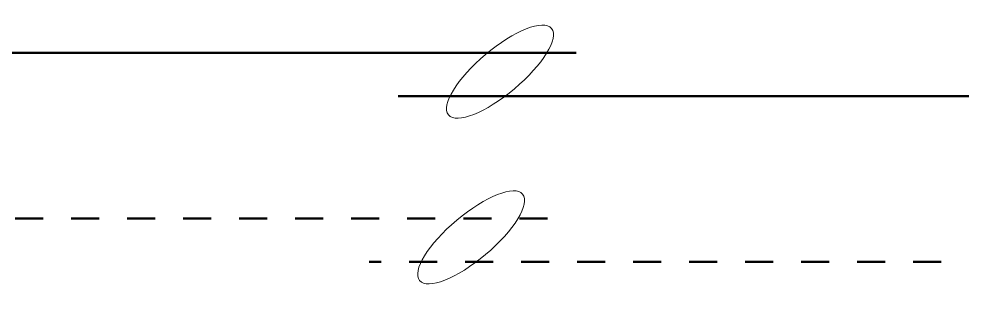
# Model space of a CAD drawing. Header units: metres. Extents: x -1150 to -1098, y 3 to 550.
# Drawn here: x -1119.255 to -1115.887, y 527.493 to 528.46 of the extents above; entities that cross this region are included whole.
import ezdxf

# ---------------------------------------------------------------- set-up
doc = ezdxf.new("R2010")
doc.units = ezdxf.units.M
doc.linetypes.add('JacobsDash', pattern=[0.0045, 0.003, -0.0015])
doc.layers.add('A-DETL', color=7, linetype='Continuous', lineweight=13)
doc.layers.add('A-DETL-GENF', color=7, linetype='Continuous', lineweight=9)

# ---------------------------------------------------------------- blocks, each defined once
blk = doc.blocks.new('CS_DET_Rebar Combined - Multiple Bar-6528352-DRG-2873131 - DECK REINFORCEMENT PLAN')
at = {"layer": 'A-DETL-GENF', "lineweight": 50}
blk.add_line((0, 0), (12.1803, 0), dxfattribs=at)
blk = doc.blocks.new('CS_DET_Rebar Combined - Multiple Bar-6528595-DRG-2873131 - DECK REINFORCEMENT PLAN')
at = {"layer": 'A-DETL-GENF', "lineweight": 50}
blk.add_line((0, 0), (9.6423, 0), dxfattribs=at)
blk = doc.blocks.new('CS_DET_Rebar Combined - Multiple Bar-6528697-DRG-2873131 - DECK REINFORCEMENT PLAN')
at = {"layer": 'A-DETL-GENF', "linetype": 'JacobsDash', "lineweight": 50}
blk.add_line((12.1803, 0), (0, 0), dxfattribs=at)
blk = doc.blocks.new('CS_DET_Rebar Combined - Multiple Bar-6528699-DRG-2873131 - DECK REINFORCEMENT PLAN')
at = {"layer": 'A-DETL-GENF', "linetype": 'JacobsDash', "lineweight": 50}
blk.add_line((9.6423, 0), (0, 0), dxfattribs=at)

msp = doc.modelspace()

# ---------------------------------------------------------------- linework, layer by layer
at = {"layer": 'A-DETL'}
for centre in [(-1117.537, 528.2723), (-1117.64, 527.6811)]:
    msp.add_ellipse(centre, major_axis=(0.1839, 0.1543), ratio=0.333333, dxfattribs=at)

# ---------------------------------------------------------------- block references
at = {"layer": 'A-DETL-GENF'}
for name, p in [('CS_DET_Rebar Combined - Multiple Bar-6528352-DRG-2873131 - DECK REINFORCEMENT PLAN', (-1129.4454, 528.3394)), ('CS_DET_Rebar Combined - Multiple Bar-6528595-DRG-2873131 - DECK REINFORCEMENT PLAN', (-1117.9009, 528.1853)), ('CS_DET_Rebar Combined - Multiple Bar-6528697-DRG-2873131 - DECK REINFORCEMENT PLAN', (-1129.5482, 527.7483)), ('CS_DET_Rebar Combined - Multiple Bar-6528699-DRG-2873131 - DECK REINFORCEMENT PLAN', (-1118.0038, 527.5941))]:
    msp.add_blockref(name, p, dxfattribs=at)

doc.saveas('drawing.dxf')
